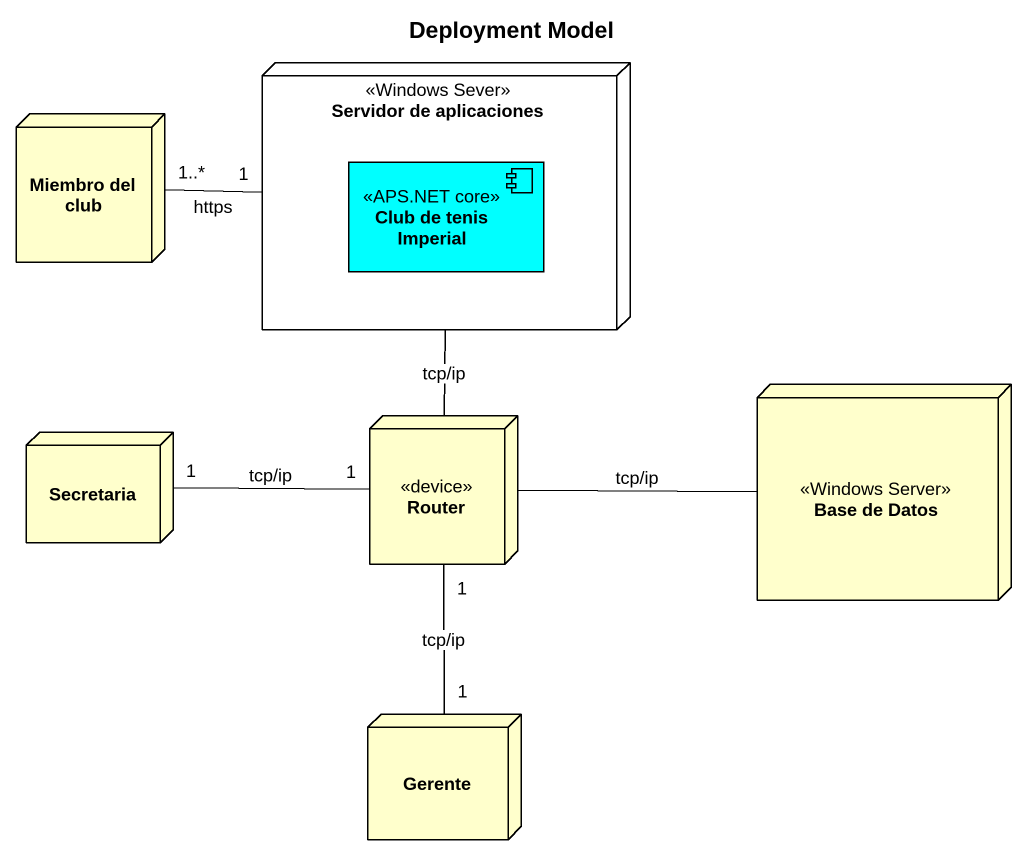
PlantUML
@startuml
title Deployment Model
node "Servidor de aplicaciones" as Servidor_de_aplicaciones <<Windows Sever>> {
  component "Club de tenis Imperial" as Club_de_tenis_Imperial <<APS.NET core>> #00FFFF
}
node "Miembro del club" as Miembro_del_club
node Secretaria
node Router <<device>>
node "Base de Datos" as Base_de_Datos <<Windows Server>>
node Gerente
Miembro_del_club "1..*" -right- "1" Servidor_de_aplicaciones : https
Secretaria "1" -right- "1" Router : tcp/ip
Router -up- Servidor_de_aplicaciones : tcp/ip
Base_de_Datos -left- Router : tcp/ip
Gerente "1" -up- "1" Router : tcp/ip
@enduml
